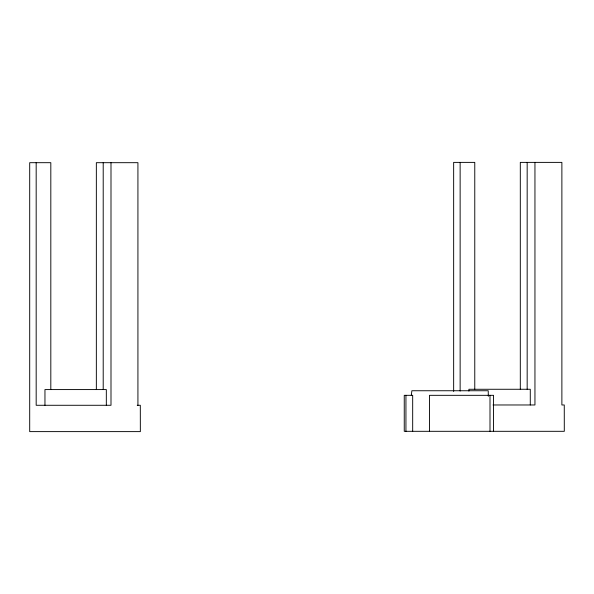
<?xml version="1.0" encoding="UTF-8"?>
<svg xmlns="http://www.w3.org/2000/svg" width="594" height="594" viewBox="0 0 594 594"><rect width="100%" height="100%" fill="white"/><g stroke="black" fill="none" stroke-linecap="round" stroke-linejoin="round"><path stroke-width="0.89" d="M411.3 395.329L411.872 390.748L488.231 390.748L488.305 396.28M493.005 404.974L534.949 404.974L534.949 162.385M137.244 405.279L140.31 405.279L140.347 431.615L29.7 431.615L29.7 162.689L50.817 162.689L50.817 389.575M530.279 404.974L530.279 389.27L468.911 389.27L468.911 391.119M527.168 162.385L527.168 389.27M520.307 389.27L520.307 162.385L561.879 162.385L561.879 404.974L564.263 404.974L564.3 431.311L404.254 431.311L404.254 395.329L412.681 395.329L412.681 431.311M493.547 431.311L493.547 395.329L429.484 395.329L429.484 431.311M489.998 395.329L489.998 431.311M474.769 389.27L474.769 162.385L453.653 162.385L453.653 391.431M460.135 162.385L460.135 391.09M405.94 395.329L405.94 431.311M137.927 405.279L137.927 162.689L96.347 162.689L96.347 389.575M110.996 162.689L110.996 405.279L36.175 405.279L36.175 162.689M106.326 405.279L106.326 389.575L44.958 389.575L44.958 405.279M103.208 162.689L103.208 389.575"/></g></svg>
